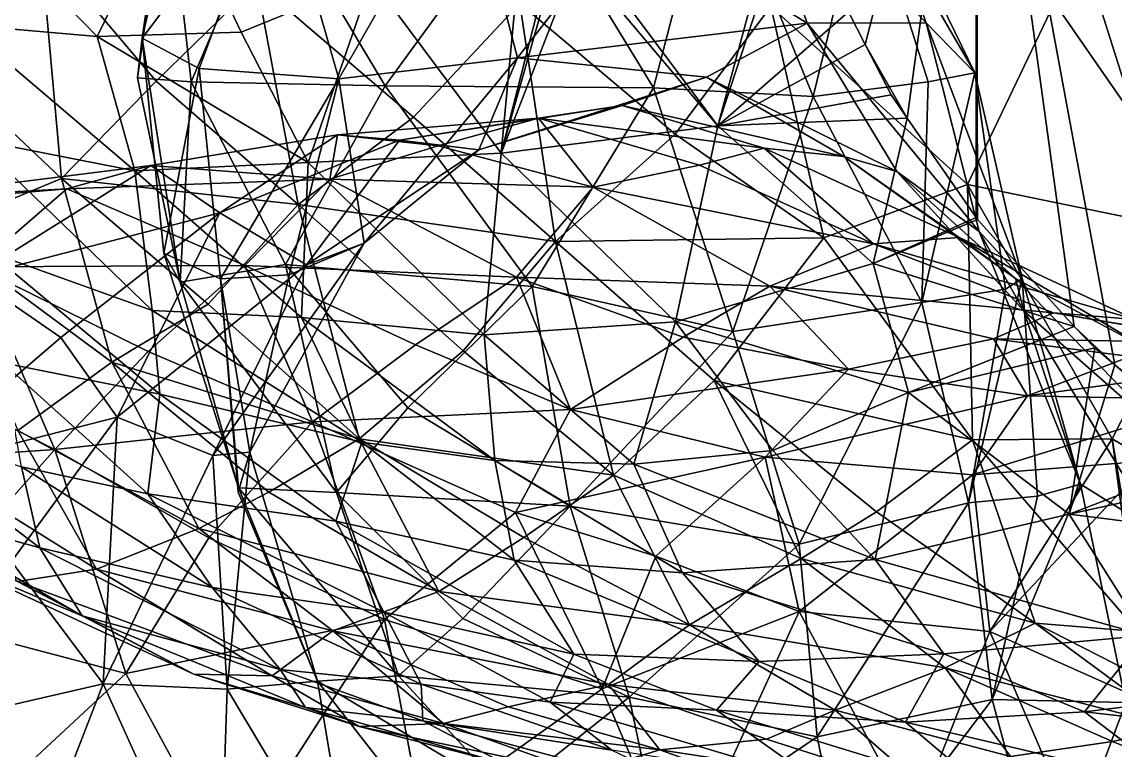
# Model space of a CAD drawing. Extents: x 373697 to 374058, y 6959904 to 6960301.
# Drawn here: x 373794.1 to 373817.19, y 6959941.2 to 6959956.57 of the extents above; entities that cross this region are included whole.
import ezdxf

# ---------------------------------------------------------------- set-up
doc = ezdxf.new("R2010")
doc.units = 0
doc.layers.add('Bht_Fk', color=7, linetype='CONTINUOUS')

msp = doc.modelspace()

# ---------------------------------------------------------------- linework, layer by layer
at = {"layer": 'Bht_Fk'}
for points in [[(373811.552, 6959956.777, 231.517), (373814.255, 6959965.161, 231.517), (373811.905, 6959956.091, 231.517)], [(373814.255, 6959965.161, 231.517), (373812.793, 6959954.533, 231.517), (373811.905, 6959956.091, 231.517)], [(373814.255, 6959965.161, 231.517), (373814.255, 6959952.437, 231.517), (373812.793, 6959954.533, 231.517)], [(373814.283, 6959952.398, 231.517), (373814.255, 6959952.437, 231.517), (373814.255, 6959965.161, 231.517)], [(373816.324, 6959950.14, 231.517), (373814.283, 6959952.398, 231.517), (373814.255, 6959965.161, 231.517)], [(373817.177, 6959949.33, 231.517), (373816.324, 6959950.14, 231.517), (373814.255, 6959965.161, 231.517)], [(373819.997, 6959947.011, 231.517), (373817.177, 6959949.33, 231.517), (373814.255, 6959965.161, 231.517)], [(373819.997, 6959947.011, 231.517), (373814.255, 6959965.161, 231.517), (373843.587, 6959965.161, 231.517)], [(373810.679, 6959956.535, 186.32), (373806.933, 6959958.849, 184.635), (373809.277, 6959960.589, 184.394)], [(373811.721, 6959960.619, 183.476), (373813.193, 6959956.543, 185.542), (373809.277, 6959960.589, 184.394)], [(373813.193, 6959956.543, 185.542), (373810.679, 6959956.535, 186.32), (373809.277, 6959960.589, 184.394)], [(373811.721, 6959960.619, 183.476), (373811.906, 6959959.488, 181.56), (373814.224, 6959955.491, 183.81)], [(373814.224, 6959955.491, 183.81), (373813.193, 6959956.543, 185.542), (373811.721, 6959960.619, 183.476)], [(373807.439, 6959955.175, 177.39), (373808.721, 6959960.09, 178.763), (373804.842, 6959959.426, 176.501)], [(373808.721, 6959960.09, 178.763), (373807.439, 6959955.175, 177.39), (373810.809, 6959954.991, 179.51)], [(373810.809, 6959954.991, 179.51), (373811.906, 6959959.488, 181.56), (373808.721, 6959960.09, 178.763)], [(373796.538, 6959955.384, 175.296), (373797.163, 6959959.821, 175.605), (373796.636, 6959956.224, 176.763)], [(373796.538, 6959955.384, 175.296), (373797.673, 6959955.301, 174.631), (373797.163, 6959959.821, 175.605)], [(373797.5, 6959959.967, 177.386), (373799.47, 6959959.962, 179.603), (373796.636, 6959956.224, 176.763)], [(373796.636, 6959956.224, 176.763), (373797.163, 6959959.821, 175.605), (373797.5, 6959959.967, 177.386)], [(373797.842, 6959955.579, 178.678), (373796.636, 6959956.224, 176.763), (373799.47, 6959959.962, 179.603)], [(373797.673, 6959955.301, 174.631), (373799.359, 6959959.249, 174.888), (373797.163, 6959959.821, 175.605)], [(373800.79, 6959955.365, 181.477), (373797.842, 6959955.579, 178.678), (373799.47, 6959959.962, 179.603)], [(373803.461, 6959960.03, 182.442), (373800.79, 6959955.365, 181.477), (373799.47, 6959959.962, 179.603)], [(373800.79, 6959955.365, 181.477), (373803.461, 6959960.03, 182.442), (373804.562, 6959955.805, 184.4)], [(373804.562, 6959955.805, 184.4), (373803.461, 6959960.03, 182.442), (373806.933, 6959958.849, 184.635)], [(373797.25, 6959959.456, 224.444), (373795.686, 6959956.255, 222.07), (373792.612, 6959959.4, 221.547)], [(373795.686, 6959956.255, 222.07), (373792.852, 6959956.502, 219.965), (373792.612, 6959959.4, 221.547)], [(373798.732, 6959956.348, 224.246), (373795.686, 6959956.255, 222.07), (373797.25, 6959959.456, 224.444)], [(373798.732, 6959956.348, 224.246), (373797.25, 6959959.456, 224.444), (373801.483, 6959957.473, 226.345)], [(373801.768, 6959955.219, 175.06), (373804.842, 6959959.426, 176.501), (373799.359, 6959959.249, 174.888)], [(373807.439, 6959955.175, 177.39), (373804.842, 6959959.426, 176.501), (373801.768, 6959955.219, 175.06)], [(373813.237, 6959955.299, 181.77), (373811.906, 6959959.488, 181.56), (373810.809, 6959954.991, 179.51)], [(373814.224, 6959955.491, 183.81), (373811.906, 6959959.488, 181.56), (373813.237, 6959955.299, 181.77)], [(373801.768, 6959955.219, 175.06), (373799.359, 6959959.249, 174.888), (373797.673, 6959955.301, 174.631)], [(373810.679, 6959956.535, 186.32), (373804.562, 6959955.805, 184.4), (373806.933, 6959958.849, 184.635)], [(373794.932, 6959953.259, 200.547), (373794.489, 6959958.203, 198.856), (373791.404, 6959956.587, 199.045)], [(373794.932, 6959953.259, 200.547), (373796.932, 6959955.316, 200.113), (373794.489, 6959958.203, 198.856)], [(373796.932, 6959955.316, 200.113), (373799.062, 6959957.39, 199.883), (373794.489, 6959958.203, 198.856)], [(373801.483, 6959957.473, 226.345), (373804.636, 6959958.226, 228.352), (373804.217, 6959953.794, 226.731)], [(373805.302, 6959958.04, 228.667), (373804.217, 6959953.794, 226.731), (373804.636, 6959958.226, 228.352)], [(373805.302, 6959958.04, 228.667), (373805.408, 6959958.007, 228.718), (373804.217, 6959953.794, 226.731)], [(373804.217, 6959953.794, 226.731), (373805.408, 6959958.007, 228.718), (373805.821, 6959957.904, 228.923)], [(373808.795, 6959954.373, 229.536), (373804.217, 6959953.794, 226.731), (373805.821, 6959957.904, 228.923)], [(373805.821, 6959957.904, 228.923), (373806.168, 6959957.88, 229.092), (373808.795, 6959954.373, 229.536)], [(373806.168, 6959957.88, 229.092), (373809.692, 6959957.672, 230.823), (373808.795, 6959954.373, 229.536)], [(373809.692, 6959957.672, 230.823), (373809.883, 6959957.667, 230.917), (373808.795, 6959954.373, 229.536)], [(373808.795, 6959954.373, 229.536), (373809.883, 6959957.667, 230.917), (373811.552, 6959956.777, 231.517)], [(373799.935, 6959952.714, 201.428), (373799.062, 6959957.39, 199.883), (373796.932, 6959955.316, 200.113)], [(373800.144, 6959953.599, 223.949), (373798.732, 6959956.348, 224.246), (373801.483, 6959957.473, 226.345)], [(373802.367, 6959954.556, 201.395), (373799.062, 6959957.39, 199.883), (373799.935, 6959952.714, 201.428)], [(373804.617, 6959956.95, 201.343), (373799.062, 6959957.39, 199.883), (373802.367, 6959954.556, 201.395)], [(373804.217, 6959953.794, 226.731), (373800.144, 6959953.599, 223.949), (373801.483, 6959957.473, 226.345)], [(373802.367, 6959954.556, 201.395), (373805.364, 6959951.928, 202.779), (373804.617, 6959956.95, 201.343)], [(373805.364, 6959951.928, 202.779), (373807.898, 6959954.197, 202.863), (373804.617, 6959956.95, 201.343)], [(373807.898, 6959954.197, 202.863), (373809.916, 6959956.89, 202.873), (373804.617, 6959956.95, 201.343)], [(373809.916, 6959956.89, 202.873), (373807.898, 6959954.197, 202.863), (373811.031, 6959952.007, 204.056)], [(373815.904, 6959956.967, 204.653), (373809.916, 6959956.89, 202.873), (373814.071, 6959953.135, 204.579)], [(373809.916, 6959956.89, 202.873), (373811.031, 6959952.007, 204.056), (373814.071, 6959953.135, 204.579)], [(373819.316, 6959952.057, 205.613), (373815.904, 6959956.967, 204.653), (373814.071, 6959953.135, 204.579)], [(373821.718, 6959956.856, 206.302), (373815.904, 6959956.967, 204.653), (373819.316, 6959952.057, 205.613)], [(373792.253, 6959952.146, 200.794), (373794.932, 6959953.259, 200.547), (373791.404, 6959956.587, 199.045)], [(373808.795, 6959954.373, 229.536), (373811.552, 6959956.777, 231.517), (373811.905, 6959956.091, 231.517)], [(373796.482, 6959953.419, 220.967), (373792.852, 6959956.502, 219.965), (373795.686, 6959956.255, 222.07)], [(373793.101, 6959954.081, 218.285), (373792.852, 6959956.502, 219.965), (373796.482, 6959953.419, 220.967)], [(373800.144, 6959953.599, 223.949), (373795.686, 6959956.255, 222.07), (373798.732, 6959956.348, 224.246)], [(373804.562, 6959955.805, 184.4), (373810.679, 6959956.535, 186.32), (373808.557, 6959955.4, 187.122)], [(373812.575, 6959953.408, 188.3), (373808.557, 6959955.4, 187.122), (373810.679, 6959956.535, 186.32)], [(373813.193, 6959956.543, 185.542), (373814.317, 6959952.139, 187.457), (373810.679, 6959956.535, 186.32)], [(373814.317, 6959952.139, 187.457), (373812.575, 6959953.408, 188.3), (373810.679, 6959956.535, 186.32)], [(373815.223, 6959951.149, 185.636), (373813.193, 6959956.543, 185.542), (373814.224, 6959955.491, 183.81)], [(373815.223, 6959951.149, 185.636), (373814.317, 6959952.139, 187.457), (373813.193, 6959956.543, 185.542)], [(373796.482, 6959953.419, 220.967), (373795.686, 6959956.255, 222.07), (373800.144, 6959953.599, 223.949)], [(373796.636, 6959956.224, 176.763), (373797.44, 6959951.074, 175.501), (373796.538, 6959955.384, 175.296)], [(373797.094, 6959951.688, 177.322), (373797.44, 6959951.074, 175.501), (373796.636, 6959956.224, 176.763)], [(373796.636, 6959956.224, 176.763), (373797.842, 6959955.579, 178.678), (373797.094, 6959951.688, 177.322)], [(373808.795, 6959954.373, 229.536), (373811.905, 6959956.091, 231.517), (373812.455, 6959955.023, 231.517)], [(373811.905, 6959956.091, 231.517), (373812.793, 6959954.533, 231.517), (373812.455, 6959955.023, 231.517)], [(373804.562, 6959955.805, 184.4), (373801.326, 6959951.893, 183.248), (373800.79, 6959955.365, 181.477)], [(373803.747, 6959953.865, 186.185), (373801.326, 6959951.893, 183.248), (373804.562, 6959955.805, 184.4)], [(373808.557, 6959955.4, 187.122), (373803.747, 6959953.865, 186.185), (373804.562, 6959955.805, 184.4)], [(373798.291, 6959951.145, 179.256), (373797.094, 6959951.688, 177.322), (373797.842, 6959955.579, 178.678)], [(373800.79, 6959955.365, 181.477), (373798.291, 6959951.145, 179.256), (373797.842, 6959955.579, 178.678)], [(373813.101, 6959950.642, 181.576), (373814.224, 6959955.491, 183.81), (373813.237, 6959955.299, 181.77)], [(373813.101, 6959950.642, 181.576), (373814.871, 6959950.922, 183.815), (373814.224, 6959955.491, 183.81)], [(373814.871, 6959950.922, 183.815), (373815.223, 6959951.149, 185.636), (373814.224, 6959955.491, 183.81)], [(373796.932, 6959955.316, 200.113), (373794.932, 6959953.259, 200.547), (373799.935, 6959952.714, 201.428)], [(373797.44, 6959951.074, 175.501), (373797.673, 6959955.301, 174.631), (373796.538, 6959955.384, 175.296)], [(373799.663, 6959951.445, 174.909), (373797.673, 6959955.301, 174.631), (373797.44, 6959951.074, 175.501)], [(373801.768, 6959955.219, 175.06), (373797.673, 6959955.301, 174.631), (373799.663, 6959951.445, 174.909)], [(373798.291, 6959951.145, 179.256), (373800.79, 6959955.365, 181.477), (373799.744, 6959951.225, 181.181)], [(373799.663, 6959951.445, 174.909), (373804.876, 6959950.979, 176.283), (373801.768, 6959955.219, 175.06)], [(373799.744, 6959951.225, 181.181), (373800.79, 6959955.365, 181.477), (373801.326, 6959951.893, 183.248)], [(373804.876, 6959950.979, 176.283), (373807.439, 6959955.175, 177.39), (373801.768, 6959955.219, 175.06)], [(373806.778, 6959954.804, 188.372), (373803.747, 6959953.865, 186.185), (373808.557, 6959955.4, 187.122)], [(373811.457, 6959953.728, 189.259), (373806.778, 6959954.804, 188.372), (373808.557, 6959955.4, 187.122)], [(373811.457, 6959953.728, 189.259), (373808.557, 6959955.4, 187.122), (373812.575, 6959953.408, 188.3)], [(373813.237, 6959955.299, 181.77), (373810.809, 6959954.991, 179.51), (373813.101, 6959950.642, 181.576)], [(373809.116, 6959950.035, 178.536), (373807.439, 6959955.175, 177.39), (373804.876, 6959950.979, 176.283)], [(373809.116, 6959950.035, 178.536), (373810.809, 6959954.991, 179.51), (373807.439, 6959955.175, 177.39)], [(373808.795, 6959954.373, 229.536), (373812.455, 6959955.023, 231.517), (373812.793, 6959954.533, 231.517)], [(373813.101, 6959950.642, 181.576), (373810.809, 6959954.991, 179.51), (373809.116, 6959950.035, 178.536)], [(373802.075, 6959954.066, 187.367), (373806.778, 6959954.804, 188.372), (373805.011, 6959954.533, 189.368)], [(373802.075, 6959954.066, 187.367), (373803.747, 6959953.865, 186.185), (373806.778, 6959954.804, 188.372)], [(373806.778, 6959954.804, 188.372), (373809.777, 6959953.901, 190.508), (373805.011, 6959954.533, 189.368)], [(373806.778, 6959954.804, 188.372), (373811.457, 6959953.728, 189.259), (373809.777, 6959953.901, 190.508)], [(373802.367, 6959954.556, 201.395), (373799.935, 6959952.714, 201.428), (373805.364, 6959951.928, 202.779)], [(373800.765, 6959954.18, 188.322), (373805.011, 6959954.533, 189.368), (373802.89, 6959953.949, 189.767)], [(373800.765, 6959954.18, 188.322), (373802.075, 6959954.066, 187.367), (373805.011, 6959954.533, 189.368)], [(373802.89, 6959953.949, 189.767), (373805.011, 6959954.533, 189.368), (373806.161, 6959953.075, 191.402)], [(373805.011, 6959954.533, 189.368), (373808.409, 6959953.539, 191.211), (373806.161, 6959953.075, 191.402)], [(373809.777, 6959953.901, 190.508), (373808.409, 6959953.539, 191.211), (373805.011, 6959954.533, 189.368)], [(373808.795, 6959954.373, 229.536), (373812.793, 6959954.533, 231.517), (373812.079, 6959951.465, 230.154)], [(373812.793, 6959954.533, 231.517), (373814.255, 6959952.437, 231.517), (373812.079, 6959951.465, 230.154)], [(373807.904, 6959950.233, 227.4), (373804.217, 6959953.794, 226.731), (373808.795, 6959954.373, 229.536)], [(373812.079, 6959951.465, 230.154), (373807.904, 6959950.233, 227.4), (373808.795, 6959954.373, 229.536)], [(373793.101, 6959954.081, 218.285), (373796.851, 6959950.475, 219.054), (373793.392, 6959951.714, 216.608)], [(373793.101, 6959954.081, 218.285), (373796.482, 6959953.419, 220.967), (373796.851, 6959950.475, 219.054)], [(373796.821, 6959953.534, 187.21), (373800.765, 6959954.18, 188.322), (373800.603, 6959953.25, 189.838)], [(373796.821, 6959953.534, 187.21), (373798.278, 6959952.538, 185.849), (373800.765, 6959954.18, 188.322)], [(373798.278, 6959952.538, 185.849), (373802.075, 6959954.066, 187.367), (373800.765, 6959954.18, 188.322)], [(373798.278, 6959952.538, 185.849), (373800.109, 6959951.437, 184.657), (373802.075, 6959954.066, 187.367)], [(373803.747, 6959953.865, 186.185), (373802.075, 6959954.066, 187.367), (373800.109, 6959951.437, 184.657)], [(373800.765, 6959954.18, 188.322), (373802.89, 6959953.949, 189.767), (373800.603, 6959953.25, 189.838)], [(373807.898, 6959954.197, 202.863), (373805.364, 6959951.928, 202.779), (373811.031, 6959952.007, 204.056)], [(373803.747, 6959953.865, 186.185), (373800.109, 6959951.437, 184.657), (373801.326, 6959951.893, 183.248)], [(373800.603, 6959953.25, 189.838), (373802.89, 6959953.949, 189.767), (373806.161, 6959953.075, 191.402)], [(373808.409, 6959953.539, 191.211), (373809.777, 6959953.901, 190.508), (373812.081, 6959951.881, 193.288)], [(373809.777, 6959953.901, 190.508), (373813.89, 6959952.017, 192.083), (373812.081, 6959951.881, 193.288)], [(373813.89, 6959952.017, 192.083), (373809.777, 6959953.901, 190.508), (373811.457, 6959953.728, 189.259)], [(373800.003, 6959950.326, 221.822), (373796.482, 6959953.419, 220.967), (373800.144, 6959953.599, 223.949)], [(373803.863, 6959949.96, 224.64), (373800.003, 6959950.326, 221.822), (373800.144, 6959953.599, 223.949)], [(373803.863, 6959949.96, 224.64), (373800.144, 6959953.599, 223.949), (373804.217, 6959953.794, 226.731)], [(373807.904, 6959950.233, 227.4), (373803.863, 6959949.96, 224.64), (373804.217, 6959953.794, 226.731)], [(373815.086, 6959951.154, 190.681), (373811.457, 6959953.728, 189.259), (373812.575, 6959953.408, 188.3)], [(373811.457, 6959953.728, 189.259), (373815.086, 6959951.154, 190.681), (373813.89, 6959952.017, 192.083)], [(373796.821, 6959953.534, 187.21), (373795.047, 6959953.045, 188.286), (373791.194, 6959952.83, 185.584)], [(373793.053, 6959951.188, 184.329), (373796.821, 6959953.534, 187.21), (373791.194, 6959952.83, 185.584)], [(373796.821, 6959953.534, 187.21), (373793.053, 6959951.188, 184.329), (373798.278, 6959952.538, 185.849)], [(373795.047, 6959953.045, 188.286), (373796.821, 6959953.534, 187.21), (373800.603, 6959953.25, 189.838)], [(373800.003, 6959950.326, 221.822), (373796.851, 6959950.475, 219.054), (373796.482, 6959953.419, 220.967)], [(373806.161, 6959953.075, 191.402), (373808.409, 6959953.539, 191.211), (373812.081, 6959951.881, 193.288)], [(373815.255, 6959950.47, 188.99), (373812.575, 6959953.408, 188.3), (373814.317, 6959952.139, 187.457)], [(373815.255, 6959950.47, 188.99), (373815.086, 6959951.154, 190.681), (373812.575, 6959953.408, 188.3)], [(373792.253, 6959952.146, 200.794), (373795.997, 6959949.383, 202.267), (373794.932, 6959953.259, 200.547)], [(373795.997, 6959949.383, 202.267), (373798.033, 6959950.607, 201.871), (373794.932, 6959953.259, 200.547)], [(373799.935, 6959952.714, 201.428), (373794.932, 6959953.259, 200.547), (373798.033, 6959950.607, 201.871)], [(373800.603, 6959953.25, 189.838), (373798.809, 6959951.424, 190.769), (373795.047, 6959953.045, 188.286)], [(373798.809, 6959951.424, 190.769), (373800.603, 6959953.25, 189.838), (373804.541, 6959951.177, 192.565)], [(373806.161, 6959953.075, 191.402), (373804.541, 6959951.177, 192.565), (373800.603, 6959953.25, 189.838)], [(373814.071, 6959953.135, 204.579), (373811.031, 6959952.007, 204.056), (373814.173, 6959947.743, 205.398)], [(373817.127, 6959947.764, 204.962), (373814.071, 6959953.135, 204.579), (373814.173, 6959947.743, 205.398)], [(373819.316, 6959952.057, 205.613), (373814.071, 6959953.135, 204.579), (373817.127, 6959947.764, 204.962)], [(373795.047, 6959953.045, 188.286), (373789.332, 6959952.554, 186.816), (373791.194, 6959952.83, 185.584)], [(373795.047, 6959953.045, 188.286), (373793.137, 6959951.394, 189.086), (373789.332, 6959952.554, 186.816)], [(373793.137, 6959951.394, 189.086), (373795.047, 6959953.045, 188.286), (373798.809, 6959951.424, 190.769)], [(373804.541, 6959951.177, 192.565), (373806.161, 6959953.075, 191.402), (373809.892, 6959950.992, 194.135)], [(373812.081, 6959951.881, 193.288), (373809.892, 6959950.992, 194.135), (373806.161, 6959953.075, 191.402)], [(373798.033, 6959950.607, 201.871), (373801.218, 6959947.77, 203.532), (373799.935, 6959952.714, 201.428)], [(373799.935, 6959952.714, 201.428), (373803.417, 6959949.627, 203.051), (373805.364, 6959951.928, 202.779)], [(373801.218, 6959947.77, 203.532), (373803.417, 6959949.627, 203.051), (373799.935, 6959952.714, 201.428)], [(373793.053, 6959951.188, 184.329), (373794.922, 6959949.909, 183.776), (373798.278, 6959952.538, 185.849)], [(373798.278, 6959952.538, 185.849), (373794.922, 6959949.909, 183.776), (373796.107, 6959948.222, 182.97)], [(373800.109, 6959951.437, 184.657), (373798.278, 6959952.538, 185.849), (373796.107, 6959948.222, 182.97)], [(373814.255, 6959952.437, 231.517), (373814.283, 6959952.398, 231.517), (373812.079, 6959951.465, 230.154)], [(373814.283, 6959952.398, 231.517), (373816.324, 6959950.14, 231.517), (373812.079, 6959951.465, 230.154)], [(373794.014, 6959947.942, 203.096), (373795.997, 6959949.383, 202.267), (373792.253, 6959952.146, 200.794)], [(373805.364, 6959951.928, 202.779), (373808.72, 6959948.996, 204.307), (373811.031, 6959952.007, 204.056)], [(373811.031, 6959952.007, 204.056), (373808.72, 6959948.996, 204.307), (373814.173, 6959947.743, 205.398)], [(373813.89, 6959952.017, 192.083), (373817.608, 6959950.284, 194.751), (373812.081, 6959951.881, 193.288)], [(373817.991, 6959949.593, 193.135), (373817.608, 6959950.284, 194.751), (373813.89, 6959952.017, 192.083)], [(373815.086, 6959951.154, 190.681), (373817.991, 6959949.593, 193.135), (373813.89, 6959952.017, 192.083)], [(373816.452, 6959946.808, 187.634), (373815.255, 6959950.47, 188.99), (373814.317, 6959952.139, 187.457)], [(373815.223, 6959951.149, 185.636), (373816.452, 6959946.808, 187.634), (373814.317, 6959952.139, 187.457)], [(373817.916, 6959947.302, 203.222), (373819.316, 6959952.057, 205.613), (373817.127, 6959947.764, 204.962)], [(373801.326, 6959951.893, 183.248), (373798.133, 6959947.415, 182.099), (373798.91, 6959947.486, 180.569)], [(373800.109, 6959951.437, 184.657), (373798.133, 6959947.415, 182.099), (373801.326, 6959951.893, 183.248)], [(373801.326, 6959951.893, 183.248), (373798.91, 6959947.486, 180.569), (373799.744, 6959951.225, 181.181)], [(373803.417, 6959949.627, 203.051), (373806.595, 6959946.998, 204.754), (373805.364, 6959951.928, 202.779)], [(373806.595, 6959946.998, 204.754), (373808.72, 6959948.996, 204.307), (373805.364, 6959951.928, 202.779)], [(373812.081, 6959951.881, 193.288), (373815.887, 6959950.427, 195.986), (373809.892, 6959950.992, 194.135)], [(373817.608, 6959950.284, 194.751), (373815.887, 6959950.427, 195.986), (373812.081, 6959951.881, 193.288)], [(373797.009, 6959948.711, 217.665), (373793.698, 6959949.373, 214.949), (373793.392, 6959951.714, 216.608)], [(373793.392, 6959951.714, 216.608), (373796.851, 6959950.475, 219.054), (373797.009, 6959948.711, 217.665)], [(373797.094, 6959951.688, 177.322), (373798.673, 6959946.73, 177.452), (373797.44, 6959951.074, 175.501)], [(373798.291, 6959951.145, 179.256), (373798.673, 6959946.73, 177.452), (373797.094, 6959951.688, 177.322)], [(373794.794, 6959947.54, 191.473), (373791.099, 6959949.405, 189.488), (373793.137, 6959951.394, 189.086)], [(373796.763, 6959949.607, 191.215), (373793.137, 6959951.394, 189.086), (373798.809, 6959951.424, 190.769)], [(373796.763, 6959949.607, 191.215), (373794.794, 6959947.54, 191.473), (373793.137, 6959951.394, 189.086)], [(373800.109, 6959951.437, 184.657), (373796.107, 6959948.222, 182.97), (373798.133, 6959947.415, 182.099)], [(373796.763, 6959949.607, 191.215), (373798.809, 6959951.424, 190.769), (373800.237, 6959948.129, 193.102)], [(373800.74, 6959946.634, 176.362), (373799.663, 6959951.445, 174.909), (373797.44, 6959951.074, 175.501)], [(373802.412, 6959949.749, 192.915), (373798.809, 6959951.424, 190.769), (373804.541, 6959951.177, 192.565)], [(373800.237, 6959948.129, 193.102), (373798.809, 6959951.424, 190.769), (373802.412, 6959949.749, 192.915)], [(373800.74, 6959946.634, 176.362), (373802.248, 6959948.423, 175.858), (373799.663, 6959951.445, 174.909)], [(373802.248, 6959948.423, 175.858), (373804.876, 6959950.979, 176.283), (373799.663, 6959951.445, 174.909)], [(373807.904, 6959950.233, 227.4), (373812.079, 6959951.465, 230.154), (373812.826, 6959948.743, 229.305)], [(373812.079, 6959951.465, 230.154), (373816.324, 6959950.14, 231.517), (373812.826, 6959948.743, 229.305)], [(373794.922, 6959949.909, 183.776), (373793.053, 6959951.188, 184.329), (373791.615, 6959947.08, 182.062)], [(373798.673, 6959946.73, 177.452), (373800.74, 6959946.634, 176.362), (373797.44, 6959951.074, 175.501)], [(373798.91, 6959947.486, 180.569), (373798.291, 6959951.145, 179.256), (373799.744, 6959951.225, 181.181)], [(373798.91, 6959947.486, 180.569), (373798.662, 6959946.644, 179.057), (373798.291, 6959951.145, 179.256)], [(373798.662, 6959946.644, 179.057), (373798.673, 6959946.73, 177.452), (373798.291, 6959951.145, 179.256)], [(373802.412, 6959949.749, 192.915), (373804.541, 6959951.177, 192.565), (373805.685, 6959948.385, 194.926)], [(373805.685, 6959948.385, 194.926), (373804.541, 6959951.177, 192.565), (373808.067, 6959949.912, 194.625)], [(373809.892, 6959950.992, 194.135), (373808.067, 6959949.912, 194.625), (373804.541, 6959951.177, 192.565)], [(373814.091, 6959946.42, 183.431), (373815.544, 6959946.556, 185.584), (373815.223, 6959951.149, 185.636)], [(373814.871, 6959950.922, 183.815), (373814.091, 6959946.42, 183.431), (373815.223, 6959951.149, 185.636)], [(373818.521, 6959947.598, 191.424), (373815.086, 6959951.154, 190.681), (373815.255, 6959950.47, 188.99)], [(373817.991, 6959949.593, 193.135), (373815.086, 6959951.154, 190.681), (373818.521, 6959947.598, 191.424)], [(373815.544, 6959946.556, 185.584), (373816.452, 6959946.808, 187.634), (373815.223, 6959951.149, 185.636)], [(373805.675, 6959946.35, 177.516), (373804.876, 6959950.979, 176.283), (373802.248, 6959948.423, 175.858)], [(373809.116, 6959950.035, 178.536), (373804.876, 6959950.979, 176.283), (373805.675, 6959946.35, 177.516)], [(373809.892, 6959950.992, 194.135), (373811.556, 6959949.239, 196.545), (373808.067, 6959949.912, 194.625)], [(373809.892, 6959950.992, 194.135), (373814.617, 6959949.875, 196.913), (373811.556, 6959949.239, 196.545)], [(373809.892, 6959950.992, 194.135), (373815.887, 6959950.427, 195.986), (373814.617, 6959949.875, 196.913)], [(373814.871, 6959950.922, 183.815), (373813.101, 6959950.642, 181.576), (373814.091, 6959946.42, 183.431)], [(373801.218, 6959947.77, 203.532), (373798.033, 6959950.607, 201.871), (373795.997, 6959949.383, 202.267)], [(373810.511, 6959945.544, 180.406), (373813.101, 6959950.642, 181.576), (373809.116, 6959950.035, 178.536)], [(373813.101, 6959950.642, 181.576), (373810.511, 6959945.544, 180.406), (373814.091, 6959946.42, 183.431)], [(373796.851, 6959950.475, 219.054), (373801.279, 6959947.697, 220.82), (373797.009, 6959948.711, 217.665)], [(373796.851, 6959950.475, 219.054), (373800.003, 6959950.326, 221.822), (373801.279, 6959947.697, 220.82)], [(373814.617, 6959949.875, 196.913), (373815.887, 6959950.427, 195.986), (373819.629, 6959949.793, 198.451)], [(373818.098, 6959945.789, 189.68), (373815.255, 6959950.47, 188.99), (373816.452, 6959946.808, 187.634)], [(373815.255, 6959950.47, 188.99), (373818.098, 6959945.789, 189.68), (373818.521, 6959947.598, 191.424)], [(373820.198, 6959949.708, 197.155), (373819.629, 6959949.793, 198.451), (373815.887, 6959950.427, 195.986)], [(373817.608, 6959950.284, 194.751), (373820.198, 6959949.708, 197.155), (373815.887, 6959950.427, 195.986)], [(373800.003, 6959950.326, 221.822), (373804.083, 6959947.308, 222.938), (373801.279, 6959947.697, 220.82)], [(373804.083, 6959947.308, 222.938), (373800.003, 6959950.326, 221.822), (373803.863, 6959949.96, 224.64)], [(373807.019, 6959947.235, 225.075), (373803.863, 6959949.96, 224.64), (373807.904, 6959950.233, 227.4)], [(373809.957, 6959947.52, 227.126), (373807.019, 6959947.235, 225.075), (373807.904, 6959950.233, 227.4)], [(373809.957, 6959947.52, 227.126), (373807.904, 6959950.233, 227.4), (373812.826, 6959948.743, 229.305)], [(373816.324, 6959950.14, 231.517), (373816.755, 6959949.689, 231.517), (373812.826, 6959948.743, 229.305)], [(373817.177, 6959949.33, 231.517), (373816.755, 6959949.689, 231.517), (373816.324, 6959950.14, 231.517)], [(373796.107, 6959948.222, 182.97), (373794.922, 6959949.909, 183.776), (373791.615, 6959947.08, 182.062)], [(373807.019, 6959947.235, 225.075), (373804.083, 6959947.308, 222.938), (373803.863, 6959949.96, 224.64)], [(373805.675, 6959946.35, 177.516), (373810.511, 6959945.544, 180.406), (373809.116, 6959950.035, 178.536)], [(373811.556, 6959949.239, 196.545), (373805.685, 6959948.385, 194.926), (373808.067, 6959949.912, 194.625)], [(373800.237, 6959948.129, 193.102), (373802.412, 6959949.749, 192.915), (373805.685, 6959948.385, 194.926)], [(373815.335, 6959948.675, 199.073), (373811.556, 6959949.239, 196.545), (373814.617, 6959949.875, 196.913)], [(373812.826, 6959948.743, 229.305), (373816.755, 6959949.689, 231.517), (373816.219, 6959946.175, 229.471)], [(373815.335, 6959948.675, 199.073), (373814.617, 6959949.875, 196.913), (373817.503, 6959949.505, 198.858)], [(373819.629, 6959949.793, 198.451), (373817.503, 6959949.505, 198.858), (373814.617, 6959949.875, 196.913)], [(373816.755, 6959949.689, 231.517), (373817.177, 6959949.33, 231.517), (373816.219, 6959946.175, 229.471)], [(373800.237, 6959948.129, 193.102), (373794.794, 6959947.54, 191.473), (373796.763, 6959949.607, 191.215)], [(373803.417, 6959949.627, 203.051), (373801.218, 6959947.77, 203.532), (373806.595, 6959946.998, 204.754)], [(373820.912, 6959949.432, 200.709), (373815.335, 6959948.675, 199.073), (373817.503, 6959949.505, 198.858)], [(373819.301, 6959948.587, 201.942), (373815.335, 6959948.675, 199.073), (373820.912, 6959949.432, 200.709)], [(373791.099, 6959949.405, 189.488), (373794.794, 6959947.54, 191.473), (373788.947, 6959947.142, 189.494)], [(373793.698, 6959949.373, 214.949), (373796.756, 6959946.604, 215.366), (373794.087, 6959947.175, 213.301)], [(373796.756, 6959946.604, 215.366), (373793.698, 6959949.373, 214.949), (373797.009, 6959948.711, 217.665)], [(373797.835, 6959945.876, 204.498), (373795.997, 6959949.383, 202.267), (373794.014, 6959947.942, 203.096)], [(373797.835, 6959945.876, 204.498), (373799.311, 6959946.643, 203.975), (373795.997, 6959949.383, 202.267)], [(373801.218, 6959947.77, 203.532), (373795.997, 6959949.383, 202.267), (373799.311, 6959946.643, 203.975)], [(373809.798, 6959947.378, 197.444), (373805.685, 6959948.385, 194.926), (373811.556, 6959949.239, 196.545)], [(373815.335, 6959948.675, 199.073), (373809.798, 6959947.378, 197.444), (373811.556, 6959949.239, 196.545)], [(373817.177, 6959949.33, 231.517), (373819.407, 6959947.401, 231.517), (373816.219, 6959946.175, 229.471)], [(373819.997, 6959947.011, 231.517), (373819.407, 6959947.401, 231.517), (373817.177, 6959949.33, 231.517)], [(373808.72, 6959948.996, 204.307), (373806.595, 6959946.998, 204.754), (373810.556, 6959945.245, 206.361)], [(373808.72, 6959948.996, 204.307), (373812.144, 6959946.228, 205.897), (373814.173, 6959947.743, 205.398)], [(373808.72, 6959948.996, 204.307), (373810.556, 6959945.245, 206.361), (373812.144, 6959946.228, 205.897)], [(373812.12, 6959945.22, 226.776), (373809.957, 6959947.52, 227.126), (373812.826, 6959948.743, 229.305)], [(373816.219, 6959946.175, 229.471), (373812.12, 6959945.22, 226.776), (373812.826, 6959948.743, 229.305)], [(373800.725, 6959946.029, 218.593), (373796.756, 6959946.604, 215.366), (373797.009, 6959948.711, 217.665)], [(373801.279, 6959947.697, 220.82), (373800.725, 6959946.029, 218.593), (373797.009, 6959948.711, 217.665)], [(373815.335, 6959948.675, 199.073), (373814.177, 6959947.011, 200.244), (373809.798, 6959947.378, 197.444)], [(373819.301, 6959948.587, 201.942), (373814.177, 6959947.011, 200.244), (373815.335, 6959948.675, 199.073)], [(373819.301, 6959948.587, 201.942), (373817.916, 6959947.302, 203.222), (373814.177, 6959947.011, 200.244)], [(373794.474, 6959945.464, 211.691), (373791.418, 6959946.314, 209.129), (373790.739, 6959948.309, 210.824)], [(373794.087, 6959947.175, 213.301), (373794.474, 6959945.464, 211.691), (373790.739, 6959948.309, 210.824)], [(373804.52, 6959946.212, 195.736), (373800.237, 6959948.129, 193.102), (373805.685, 6959948.385, 194.926)], [(373800.74, 6959946.634, 176.362), (373805.675, 6959946.35, 177.516), (373802.248, 6959948.423, 175.858)], [(373809.798, 6959947.378, 197.444), (373804.52, 6959946.212, 195.736), (373805.685, 6959948.385, 194.926)], [(373796.107, 6959948.222, 182.97), (373791.615, 6959947.08, 182.062), (373793.877, 6959945.182, 181.715)], [(373796.107, 6959948.222, 182.97), (373793.877, 6959945.182, 181.715), (373795.816, 6959942.597, 181.22)], [(373794.794, 6959947.54, 191.473), (373800.237, 6959948.129, 193.102), (373798.048, 6959945.675, 193.334)], [(373798.133, 6959947.415, 182.099), (373796.107, 6959948.222, 182.97), (373795.816, 6959942.597, 181.22)], [(373800.237, 6959948.129, 193.102), (373801.756, 6959943.955, 195.381), (373798.048, 6959945.675, 193.334)], [(373800.237, 6959948.129, 193.102), (373804.52, 6959946.212, 195.736), (373801.756, 6959943.955, 195.381)], [(373791.404, 6959947.677, 203.641), (373795.672, 6959945.016, 205.499), (373794.014, 6959947.942, 203.096)], [(373795.672, 6959945.016, 205.499), (373797.835, 6959945.876, 204.498), (373794.014, 6959947.942, 203.096)], [(373791.404, 6959947.677, 203.641), (373794.008, 6959944.76, 206.488), (373795.672, 6959945.016, 205.499)], [(373799.311, 6959946.643, 203.975), (373802.901, 6959944.543, 205.803), (373801.218, 6959947.77, 203.532)], [(373801.279, 6959947.697, 220.82), (373804.495, 6959945.204, 221.275), (373800.725, 6959946.029, 218.593)], [(373802.901, 6959944.543, 205.803), (373804.701, 6959945.689, 205.167), (373801.218, 6959947.77, 203.532)], [(373804.701, 6959945.689, 205.167), (373806.595, 6959946.998, 204.754), (373801.218, 6959947.77, 203.532)], [(373804.083, 6959947.308, 222.938), (373804.495, 6959945.204, 221.275), (373801.279, 6959947.697, 220.82)], [(373812.144, 6959946.228, 205.897), (373815.497, 6959943.878, 207.553), (373814.173, 6959947.743, 205.398)], [(373814.173, 6959947.743, 205.398), (373817.668, 6959943.705, 206.392), (373817.127, 6959947.764, 204.962)], [(373815.497, 6959943.878, 207.553), (373817.668, 6959943.705, 206.392), (373814.173, 6959947.743, 205.398)], [(373814.541, 6959943.701, 202.228), (373817.916, 6959947.302, 203.222), (373817.127, 6959947.764, 204.962)], [(373814.541, 6959943.701, 202.228), (373817.127, 6959947.764, 204.962), (373818.075, 6959942.129, 205.072)], [(373817.127, 6959947.764, 204.962), (373817.668, 6959943.705, 206.392), (373818.075, 6959942.129, 205.072)], [(373794.794, 6959947.54, 191.473), (373791.674, 6959944.033, 191.189), (373788.947, 6959947.142, 189.494)], [(373791.674, 6959944.033, 191.189), (373794.794, 6959947.54, 191.473), (373796.292, 6959942.817, 193.299)], [(373794.794, 6959947.54, 191.473), (373798.048, 6959945.675, 193.334), (373796.292, 6959942.817, 193.299)], [(373798.436, 6959942.486, 180.782), (373798.133, 6959947.415, 182.099), (373795.816, 6959942.597, 181.22)], [(373798.133, 6959947.415, 182.099), (373798.436, 6959942.486, 180.782), (373798.91, 6959947.486, 180.569)], [(373800.343, 6959942.656, 179.625), (373798.91, 6959947.486, 180.569), (373798.436, 6959942.486, 180.782)], [(373800.343, 6959942.656, 179.625), (373798.662, 6959946.644, 179.057), (373798.91, 6959947.486, 180.569)], [(373807.489, 6959945.291, 197.578), (373804.52, 6959946.212, 195.736), (373809.798, 6959947.378, 197.444)], [(373812.12, 6959945.22, 226.776), (373807.019, 6959947.235, 225.075), (373809.957, 6959947.52, 227.126)], [(373807.489, 6959945.291, 197.578), (373809.798, 6959947.378, 197.444), (373810.512, 6959944.126, 199.668)], [(373814.177, 6959947.011, 200.244), (373810.512, 6959944.126, 199.668), (373809.798, 6959947.378, 197.444)], [(373819.407, 6959947.401, 231.517), (373819.997, 6959947.011, 231.517), (373816.219, 6959946.175, 229.471)], [(373798.115, 6959944.629, 214.378), (373794.474, 6959945.464, 211.691), (373794.087, 6959947.175, 213.301)], [(373798.115, 6959944.629, 214.378), (373794.087, 6959947.175, 213.301), (373796.756, 6959946.604, 215.366)], [(373804.083, 6959947.308, 222.938), (373807.019, 6959947.235, 225.075), (373808.05, 6959944.941, 223.928)], [(373808.05, 6959944.941, 223.928), (373804.495, 6959945.204, 221.275), (373804.083, 6959947.308, 222.938)], [(373812.12, 6959945.22, 226.776), (373808.05, 6959944.941, 223.928), (373807.019, 6959947.235, 225.075)], [(373817.916, 6959947.302, 203.222), (373814.541, 6959943.701, 202.228), (373814.177, 6959947.011, 200.244)], [(373804.701, 6959945.689, 205.167), (373808.194, 6959943.845, 207.102), (373806.595, 6959946.998, 204.754)], [(373808.194, 6959943.845, 207.102), (373810.556, 6959945.245, 206.361), (373806.595, 6959946.998, 204.754)], [(373810.512, 6959944.126, 199.668), (373814.177, 6959947.011, 200.244), (373814.541, 6959943.701, 202.228)], [(373821.711, 6959945.487, 231.279), (373816.219, 6959946.175, 229.471), (373819.997, 6959947.011, 231.517)], [(373798.673, 6959946.73, 177.452), (373798.662, 6959946.644, 179.057), (373800.343, 6959942.656, 179.625)], [(373802.05, 6959942.767, 178.567), (373798.673, 6959946.73, 177.452), (373800.343, 6959942.656, 179.625)], [(373798.673, 6959946.73, 177.452), (373802.05, 6959942.767, 178.567), (373800.74, 6959946.634, 176.362)], [(373816.452, 6959946.808, 187.634), (373814.589, 6959942.266, 185.146), (373817.416, 6959942.202, 188.063)], [(373815.544, 6959946.556, 185.584), (373814.589, 6959942.266, 185.146), (373816.452, 6959946.808, 187.634)], [(373816.452, 6959946.808, 187.634), (373817.416, 6959942.202, 188.063), (373818.098, 6959945.789, 189.68)], [(373796.756, 6959946.604, 215.366), (373801.743, 6959944.107, 217.222), (373798.115, 6959944.629, 214.378)], [(373801.743, 6959944.107, 217.222), (373796.756, 6959946.604, 215.366), (373800.725, 6959946.029, 218.593)], [(373797.835, 6959945.876, 204.498), (373802.901, 6959944.543, 205.803), (373799.311, 6959946.643, 203.975)], [(373802.05, 6959942.767, 178.567), (373803.412, 6959943.978, 177.738), (373800.74, 6959946.634, 176.362)], [(373805.675, 6959946.35, 177.516), (373800.74, 6959946.634, 176.362), (373803.412, 6959943.978, 177.738)], [(373810.511, 6959945.544, 180.406), (373810.896, 6959941.477, 182.32), (373814.091, 6959946.42, 183.431)], [(373810.896, 6959941.477, 182.32), (373814.589, 6959942.266, 185.146), (373814.091, 6959946.42, 183.431)], [(373814.091, 6959946.42, 183.431), (373814.589, 6959942.266, 185.146), (373815.544, 6959946.556, 185.584)], [(373795.368, 6959944.036, 210.21), (373792.231, 6959945.347, 207.616), (373791.418, 6959946.314, 209.129)], [(373795.368, 6959944.036, 210.21), (373791.418, 6959946.314, 209.129), (373794.474, 6959945.464, 211.691)], [(373804.52, 6959946.212, 195.736), (373806.356, 6959942.495, 197.86), (373801.756, 6959943.955, 195.381)], [(373803.412, 6959943.978, 177.738), (373806.92, 6959942.313, 179.645), (373805.675, 6959946.35, 177.516)], [(373807.489, 6959945.291, 197.578), (373806.356, 6959942.495, 197.86), (373804.52, 6959946.212, 195.736)], [(373806.92, 6959942.313, 179.645), (373810.511, 6959945.544, 180.406), (373805.675, 6959946.35, 177.516)], [(373810.556, 6959945.245, 206.361), (373815.497, 6959943.878, 207.553), (373812.144, 6959946.228, 205.897)], [(373800.725, 6959946.029, 218.593), (373805.751, 6959943.225, 219.876), (373801.743, 6959944.107, 217.222)], [(373804.495, 6959945.204, 221.275), (373805.751, 6959943.225, 219.876), (373800.725, 6959946.029, 218.593)], [(373817.834, 6959943.615, 228.365), (373812.12, 6959945.22, 226.776), (373816.219, 6959946.175, 229.471)], [(373817.834, 6959943.615, 228.365), (373816.219, 6959946.175, 229.471), (373821.711, 6959945.487, 231.279)], [(373800.666, 6959943.718, 206.514), (373797.835, 6959945.876, 204.498), (373795.672, 6959945.016, 205.499)], [(373802.901, 6959944.543, 205.803), (373797.835, 6959945.876, 204.498), (373800.666, 6959943.718, 206.514)], [(373801.756, 6959943.955, 195.381), (373796.292, 6959942.817, 193.299), (373798.048, 6959945.675, 193.334)], [(373804.701, 6959945.689, 205.167), (373802.901, 6959944.543, 205.803), (373808.194, 6959943.845, 207.102)], [(373810.511, 6959945.544, 180.406), (373806.92, 6959942.313, 179.645), (373810.896, 6959941.477, 182.32)], [(373797.726, 6959942.799, 209.191), (373792.231, 6959945.347, 207.616), (373795.368, 6959944.036, 210.21)], [(373797.726, 6959942.799, 209.191), (373794.008, 6959944.76, 206.488), (373792.231, 6959945.347, 207.616)], [(373794.474, 6959945.464, 211.691), (373799.554, 6959942.903, 213.039), (373795.368, 6959944.036, 210.21)], [(373799.554, 6959942.903, 213.039), (373794.474, 6959945.464, 211.691), (373798.115, 6959944.629, 214.378)], [(373810.512, 6959944.126, 199.668), (373806.356, 6959942.495, 197.86), (373807.489, 6959945.291, 197.578)], [(373793.877, 6959945.182, 181.715), (373791.595, 6959941.625, 180.933), (373795.816, 6959942.597, 181.22)], [(373809.671, 6959943.067, 223.091), (373804.495, 6959945.204, 221.275), (373808.05, 6959944.941, 223.928)], [(373805.751, 6959943.225, 219.876), (373804.495, 6959945.204, 221.275), (373809.671, 6959943.067, 223.091)], [(373808.05, 6959944.941, 223.928), (373812.12, 6959945.22, 226.776), (373813.568, 6959943.23, 225.863)], [(373808.194, 6959943.845, 207.102), (373813.595, 6959942.937, 208.577), (373810.556, 6959945.245, 206.361)], [(373813.595, 6959942.937, 208.577), (373815.497, 6959943.878, 207.553), (373810.556, 6959945.245, 206.361)], [(373813.568, 6959943.23, 225.863), (373812.12, 6959945.22, 226.776), (373817.834, 6959943.615, 228.365)], [(373794.008, 6959944.76, 206.488), (373799.385, 6959942.764, 208.008), (373795.672, 6959945.016, 205.499)], [(373800.666, 6959943.718, 206.514), (373795.672, 6959945.016, 205.499), (373799.385, 6959942.764, 208.008)], [(373809.671, 6959943.067, 223.091), (373808.05, 6959944.941, 223.928), (373813.568, 6959943.23, 225.863)], [(373799.385, 6959942.764, 208.008), (373794.008, 6959944.76, 206.488), (373797.726, 6959942.799, 209.191)], [(373798.115, 6959944.629, 214.378), (373802.53, 6959942.588, 215.598), (373799.554, 6959942.903, 213.039)], [(373801.743, 6959944.107, 217.222), (373802.53, 6959942.588, 215.598), (373798.115, 6959944.629, 214.378)], [(373800.666, 6959943.718, 206.514), (373806.489, 6959942.581, 208.132), (373802.901, 6959944.543, 205.803)], [(373802.901, 6959944.543, 205.803), (373806.489, 6959942.581, 208.132), (373808.194, 6959943.845, 207.102)], [(373805.252, 6959942.208, 217.655), (373802.53, 6959942.588, 215.598), (373801.743, 6959944.107, 217.222)], [(373805.751, 6959943.225, 219.876), (373805.252, 6959942.208, 217.655), (373801.743, 6959944.107, 217.222)], [(373806.356, 6959942.495, 197.86), (373810.512, 6959944.126, 199.668), (373807.995, 6959938.608, 198.763)], [(373810.512, 6959944.126, 199.668), (373812.935, 6959939.646, 201.374), (373807.995, 6959938.608, 198.763)], [(373814.541, 6959943.701, 202.228), (373812.935, 6959939.646, 201.374), (373810.512, 6959944.126, 199.668)], [(373791.674, 6959944.033, 191.189), (373796.292, 6959942.817, 193.299), (373792.426, 6959939.239, 191.74)], [(373795.368, 6959944.036, 210.21), (373800.089, 6959942.096, 211.501), (373797.726, 6959942.799, 209.191)], [(373799.554, 6959942.903, 213.039), (373800.089, 6959942.096, 211.501), (373795.368, 6959944.036, 210.21)], [(373796.292, 6959942.817, 193.299), (373801.756, 6959943.955, 195.381), (373798.456, 6959938.828, 194.43)], [(373801.756, 6959943.955, 195.381), (373802.552, 6959939.786, 196.278), (373798.456, 6959938.828, 194.43)], [(373806.356, 6959942.495, 197.86), (373802.552, 6959939.786, 196.278), (373801.756, 6959943.955, 195.381)], [(373806.92, 6959942.313, 179.645), (373803.412, 6959943.978, 177.738), (373802.05, 6959942.767, 178.567)], [(373815.497, 6959943.878, 207.553), (373813.595, 6959942.937, 208.577), (373818.5, 6959941.671, 209.63)], [(373815.497, 6959943.878, 207.553), (373818.5, 6959941.671, 209.63), (373820.19, 6959941.483, 208.365)], [(373820.19, 6959941.483, 208.365), (373817.668, 6959943.705, 206.392), (373815.497, 6959943.878, 207.553)], [(373800.666, 6959943.718, 206.514), (373799.385, 6959942.764, 208.008), (373803.003, 6959941.76, 209.313)], [(373800.666, 6959943.718, 206.514), (373804.371, 6959942.112, 208.604), (373806.489, 6959942.581, 208.132)], [(373803.003, 6959941.76, 209.313), (373804.371, 6959942.112, 208.604), (373800.666, 6959943.718, 206.514)], [(373808.194, 6959943.845, 207.102), (373806.489, 6959942.581, 208.132), (373811.275, 6959942.04, 209.319)], [(373808.194, 6959943.845, 207.102), (373811.275, 6959942.04, 209.319), (373813.595, 6959942.937, 208.577)], [(373812.935, 6959939.646, 201.374), (373814.541, 6959943.701, 202.228), (373817.156, 6959937.614, 203.178)], [(373817.156, 6959937.614, 203.178), (373814.541, 6959943.701, 202.228), (373818.075, 6959942.129, 205.072)], [(373816.539, 6959942.008, 226.2), (373813.568, 6959943.23, 225.863), (373817.834, 6959943.615, 228.365)], [(373820.168, 6959942.448, 228.361), (373816.539, 6959942.008, 226.2), (373817.834, 6959943.615, 228.365)], [(373808.77, 6959942.041, 220.791), (373805.252, 6959942.208, 217.655), (373805.751, 6959943.225, 219.876)], [(373808.77, 6959942.041, 220.791), (373805.751, 6959943.225, 219.876), (373809.671, 6959943.067, 223.091)], [(373812.762, 6959941.786, 223.633), (373809.671, 6959943.067, 223.091), (373813.568, 6959943.23, 225.863)], [(373816.539, 6959942.008, 226.2), (373812.762, 6959941.786, 223.633), (373813.568, 6959943.23, 225.863)], [(373812.762, 6959941.786, 223.633), (373808.77, 6959942.041, 220.791), (373809.671, 6959943.067, 223.091)], [(373796.292, 6959942.817, 193.299), (373798.456, 6959938.828, 194.43), (373792.426, 6959939.239, 191.74)], [(373800.089, 6959942.096, 211.501), (373801.222, 6959941.695, 210.482), (373797.726, 6959942.799, 209.191)], [(373801.222, 6959941.695, 210.482), (373799.385, 6959942.764, 208.008), (373797.726, 6959942.799, 209.191)], [(373801.222, 6959941.695, 210.482), (373803.003, 6959941.76, 209.313), (373799.385, 6959942.764, 208.008)], [(373799.554, 6959942.903, 213.039), (373802.567, 6959941.819, 213.908), (373800.089, 6959942.096, 211.501)], [(373802.53, 6959942.588, 215.598), (373802.567, 6959941.819, 213.908), (373799.554, 6959942.903, 213.039)], [(373802.05, 6959942.767, 178.567), (373800.343, 6959942.656, 179.625), (373804.348, 6959940.269, 180.234)], [(373802.05, 6959942.767, 178.567), (373804.348, 6959940.269, 180.234), (373806.92, 6959942.313, 179.645)], [(373811.275, 6959942.04, 209.319), (373814.977, 6959941.064, 210.832), (373813.595, 6959942.937, 208.577)], [(373813.595, 6959942.937, 208.577), (373814.977, 6959941.064, 210.832), (373817.129, 6959941.379, 210.378)], [(373818.5, 6959941.671, 209.63), (373813.595, 6959942.937, 208.577), (373817.129, 6959941.379, 210.378)], [(373791.595, 6959941.625, 180.933), (373794.107, 6959938.207, 181.166), (373795.816, 6959942.597, 181.22)], [(373794.107, 6959938.207, 181.166), (373798.254, 6959937.213, 181.525), (373795.816, 6959942.597, 181.22)], [(373798.254, 6959937.213, 181.525), (373798.436, 6959942.486, 180.782), (373795.816, 6959942.597, 181.22)], [(373800.343, 6959942.656, 179.625), (373798.436, 6959942.486, 180.782), (373801.122, 6959937.992, 181.373)], [(373802.854, 6959939.436, 180.728), (373800.343, 6959942.656, 179.625), (373801.122, 6959937.992, 181.373)], [(373800.343, 6959942.656, 179.625), (373802.854, 6959939.436, 180.728), (373804.348, 6959940.269, 180.234)], [(373802.53, 6959942.588, 215.598), (373806.555, 6959941.195, 216.724), (373802.567, 6959941.819, 213.908)], [(373802.53, 6959942.588, 215.598), (373805.252, 6959942.208, 217.655), (373806.555, 6959941.195, 216.724)], [(373806.356, 6959942.495, 197.86), (373807.995, 6959938.608, 198.763), (373802.552, 6959939.786, 196.278)], [(373804.371, 6959942.112, 208.604), (373807.572, 6959941.203, 210.146), (373806.489, 6959942.581, 208.132)], [(373806.489, 6959942.581, 208.132), (373809.824, 6959941.427, 209.921), (373811.275, 6959942.04, 209.319)], [(373807.572, 6959941.203, 210.146), (373809.824, 6959941.427, 209.921), (373806.489, 6959942.581, 208.132)], [(373801.122, 6959937.992, 181.373), (373798.436, 6959942.486, 180.782), (373798.254, 6959937.213, 181.525)], [(373806.92, 6959942.313, 179.645), (373804.348, 6959940.269, 180.234), (373807.573, 6959939.237, 181.665)], [(373806.92, 6959942.313, 179.645), (373807.573, 6959939.237, 181.665), (373810.896, 6959941.477, 182.32)], [(373810.896, 6959941.477, 182.32), (373811.553, 6959938.262, 184.131), (373814.589, 6959942.266, 185.146)], [(373814.589, 6959942.266, 185.146), (373811.553, 6959938.262, 184.131), (373815.787, 6959937.838, 187.157)], [(373817.416, 6959942.202, 188.063), (373814.589, 6959942.266, 185.146), (373815.787, 6959937.838, 187.157)], [(373822.374, 6959941.345, 228.079), (373816.539, 6959942.008, 226.2), (373820.168, 6959942.448, 228.361)], [(373800.089, 6959942.096, 211.501), (373804.294, 6959940.913, 212.664), (373801.222, 6959941.695, 210.482)], [(373800.089, 6959942.096, 211.501), (373802.567, 6959941.819, 213.908), (373804.294, 6959940.913, 212.664)], [(373804.371, 6959942.112, 208.604), (373803.003, 6959941.76, 209.313), (373807.572, 6959941.203, 210.146)], [(373805.252, 6959942.208, 217.655), (373810.897, 6959940.535, 219.637), (373806.555, 6959941.195, 216.724)], [(373805.252, 6959942.208, 217.655), (373808.77, 6959942.041, 220.791), (373810.897, 6959940.535, 219.637)], [(373808.77, 6959942.041, 220.791), (373814.554, 6959940.273, 222.35), (373810.897, 6959940.535, 219.637)], [(373808.77, 6959942.041, 220.791), (373812.762, 6959941.786, 223.633), (373814.554, 6959940.273, 222.35)], [(373809.824, 6959941.427, 209.921), (373813.233, 6959940.343, 211.789), (373811.275, 6959942.04, 209.319)], [(373811.275, 6959942.04, 209.319), (373813.233, 6959940.343, 211.789), (373814.977, 6959941.064, 210.832)], [(373819.569, 6959938.22, 190.041), (373817.416, 6959942.202, 188.063), (373815.787, 6959937.838, 187.157)], [(373817.156, 6959937.614, 203.178), (373818.075, 6959942.129, 205.072), (373821.359, 6959938.163, 205.805)], [(373802.567, 6959941.819, 213.908), (373808.781, 6959940.138, 215.755), (373804.294, 6959940.913, 212.664)], [(373802.567, 6959941.819, 213.908), (373806.555, 6959941.195, 216.724), (373808.781, 6959940.138, 215.755)], [(373818.655, 6959940.404, 225.205), (373812.762, 6959941.786, 223.633), (373816.539, 6959942.008, 226.2)], [(373822.374, 6959941.345, 228.079), (373818.655, 6959940.404, 225.205), (373816.539, 6959942.008, 226.2)], [(373790.807, 6959937.228, 180.956), (373794.107, 6959938.207, 181.166), (373791.595, 6959941.625, 180.933)], [(373803.003, 6959941.76, 209.313), (373801.222, 6959941.695, 210.482), (373805.961, 6959940.711, 211.422)], [(373801.222, 6959941.695, 210.482), (373804.294, 6959940.913, 212.664), (373805.961, 6959940.711, 211.422)], [(373803.003, 6959941.76, 209.313), (373805.961, 6959940.711, 211.422), (373807.572, 6959941.203, 210.146)], [(373812.762, 6959941.786, 223.633), (373818.655, 6959940.404, 225.205), (373814.554, 6959940.273, 222.35)], [(373817.129, 6959941.379, 210.378), (373821.123, 6959939.757, 212.461), (373818.5, 6959941.671, 209.63)], [(373809.824, 6959941.427, 209.921), (373807.572, 6959941.203, 210.146), (373813.233, 6959940.343, 211.789)], [(373807.573, 6959939.237, 181.665), (373811.553, 6959938.262, 184.131), (373810.896, 6959941.477, 182.32)], [(373817.129, 6959941.379, 210.378), (373814.977, 6959941.064, 210.832), (373821.123, 6959939.757, 212.461)], [(373807.572, 6959941.203, 210.146), (373805.961, 6959940.711, 211.422), (373811.684, 6959939.724, 213.141)], [(373807.572, 6959941.203, 210.146), (373811.684, 6959939.724, 213.141), (373813.233, 6959940.343, 211.789)]]:
    msp.add_3dface(points, dxfattribs=at)

doc.saveas('drawing.dxf')
